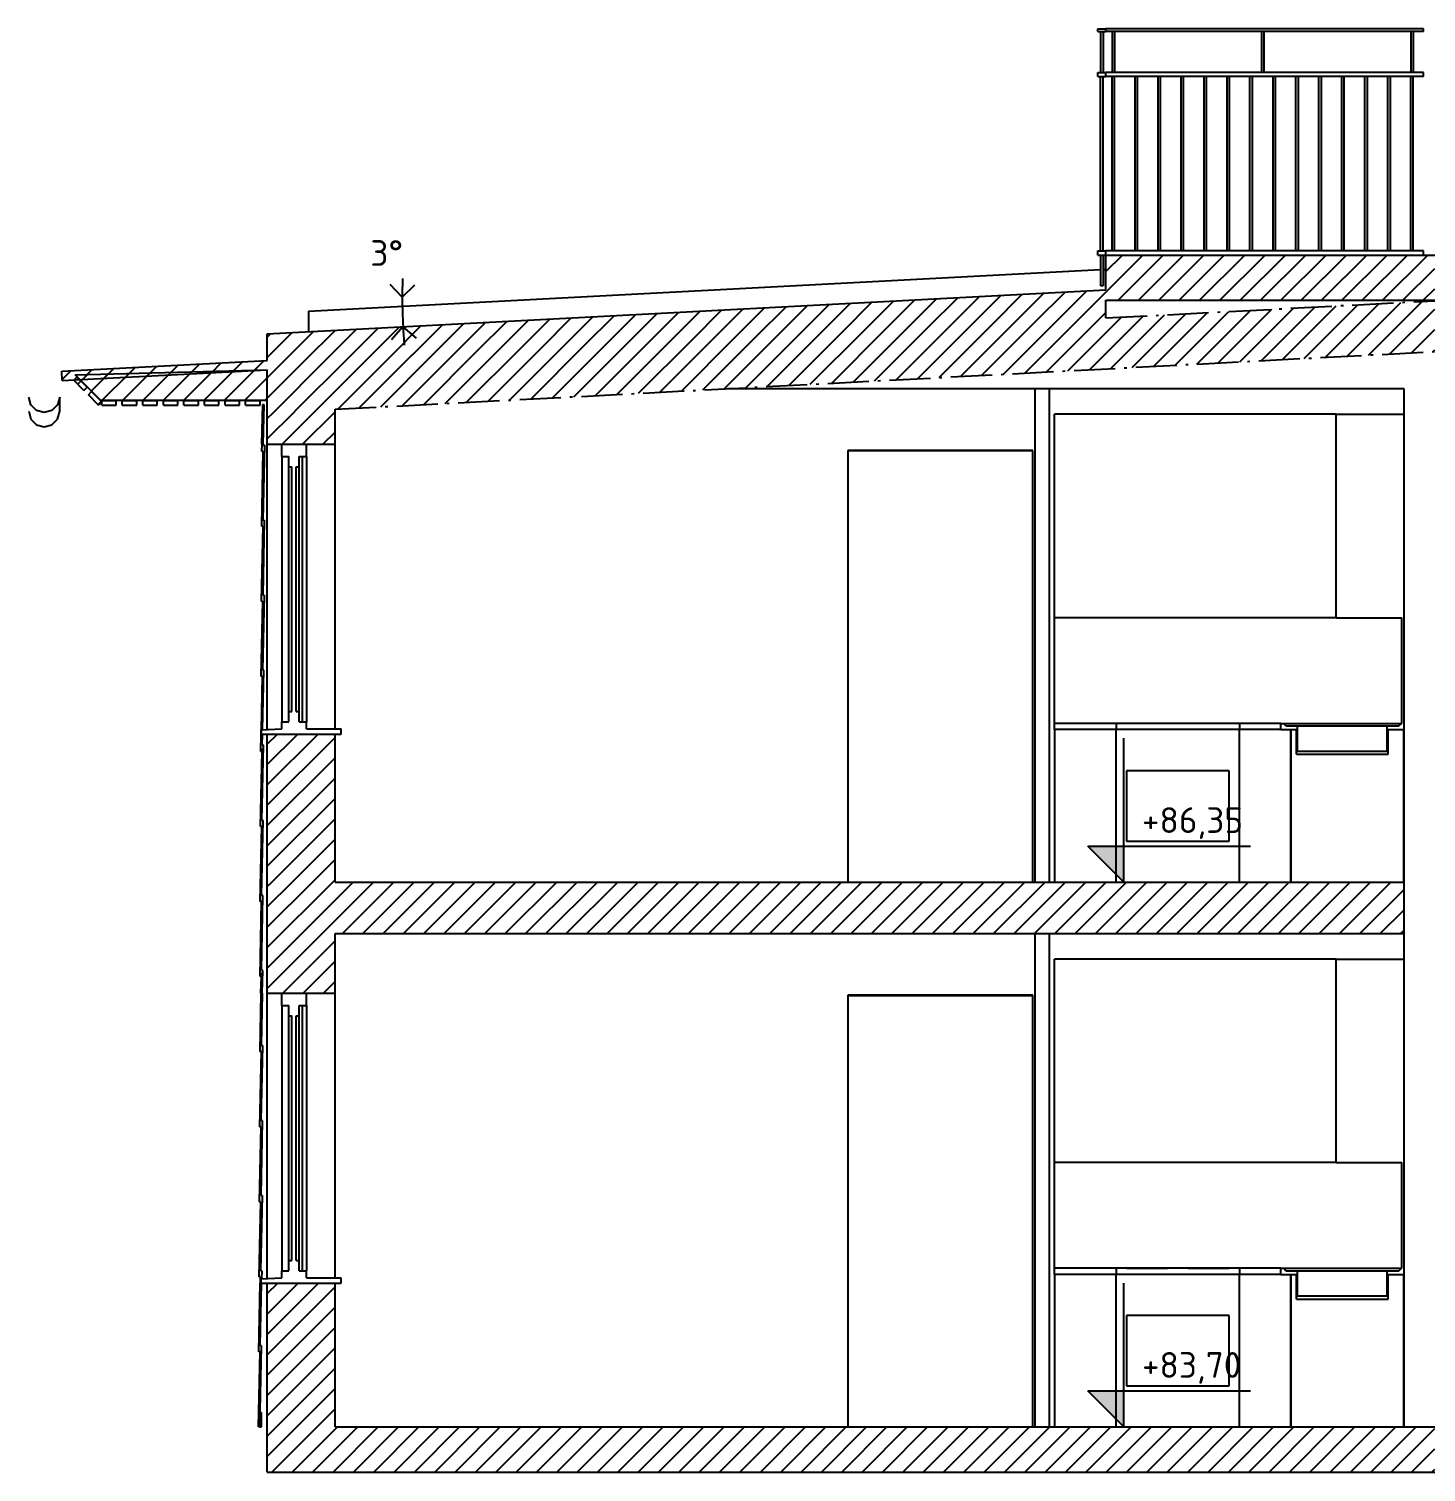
# Model space of a CAD drawing. Header units: millimetres. Extents: x 15 to 2176, y 3 to 641.
# Drawn here: x 15 to 150.9, y 30.1 to 170.5 of the extents above; entities that cross this region are included whole.
import ezdxf
from ezdxf.xclip import XClip

# ---------------------------------------------------------------- set-up
doc = ezdxf.new("R2010")
doc.units = ezdxf.units.MM
doc.header["$MEASUREMENT"] = 0
doc.header["$XCLIPFRAME"] = 0
doc.set_wipeout_variables(frame=1)
doc.linetypes.add('A_PSTRECK_4', pattern=[6, 4, -0.875, 0.25, -0.875])
doc.linetypes.add('Wipeout_Contour', pattern=[1000, 0, -1000])
for name, color, linetype in [('_Atmosfär- & Solljus', 7, 'Continuous'), ('A--------D3', 1, 'Continuous'), ('A--------P-', 7, 'Continuous'), ('A-01SB-----', 3, 'Continuous'), ('A-01SC-----', 7, 'Continuous'), ('A-01SC-----Ytterväggar2', 7, 'Continuous'), ('A-01SF-----', 7, 'Continuous'), ('A-01SG-----', 1, 'Continuous'), ('A-01SJ-----', 1, 'Continuous'), ('A-43E------', 1, 'A_PSTRECK_4'), ('A-45B------', 1, 'Continuous'), ('A-46---B---', 1, 'Continuous')]:
    doc.layers.add(name, color=color, linetype=linetype)
doc.styles.add('ISO', font='')
doc.styles.get('ISO').set_extended_font_data('ISOCPEUR')
pattern_1 = [(45, (421.7798, 92.4741), (-0.9899495, 0.9899495), [])]

# ---------------------------------------------------------------- blocks, each defined once
blk = doc.blocks.new('Drawing_1_1', base_point=(268.28, 329.56))
at = {"layer": 'A--------D3', "linetype": 'Continuous'}
for points in [[(121.53, 87.47), (121.53, 90.97), (118.03, 90.97)], [(121.53, 34.47), (121.53, 37.97), (118.03, 37.97)]]:
    blk.add_hatch(color=256, dxfattribs=at).paths.add_polyline_path(points)
at = {"layer": 'A-01SC-----', "linetype": 'Continuous'}
h = blk.add_hatch(dxfattribs=at)
h.set_pattern_fill('BRANDSÄKRARE_0001', color=256, style=0, pattern_type=2)
h.set_pattern_definition(pattern_1)
h.paths.add_polyline_path([(44.78, 130.07), (44.78, 133.47), (38.18, 133.13), (38.18, 130.07)])
h = blk.add_hatch(dxfattribs=at)
h.set_pattern_fill('BRANDSÄKRARE_0001', color=256, style=0, pattern_type=2)
h.set_pattern_definition(pattern_1)
h.paths.add_polyline_path([(44.78, 101.87), (38.18, 101.87), (38.18, 87.47), (44.78, 87.47)])
h = blk.add_hatch(dxfattribs=at)
h.set_pattern_fill('BRANDSÄKRARE_0001', color=256, style=0, pattern_type=2)
h.set_pattern_definition(pattern_1)
h.paths.add_polyline_path([(44.78, 76.67), (44.78, 87.47), (38.18, 87.47), (38.18, 76.67)])
h = blk.add_hatch(dxfattribs=at)
h.set_pattern_fill('BRANDSÄKRARE_0001', color=256, style=0, pattern_type=2)
h.set_pattern_definition(pattern_1)
h.paths.add_polyline_path([(44.78, 48.47), (38.18, 48.47), (38.18, 34.47), (44.78, 34.47)])
at = {"layer": 'A-01SC-----Ytterväggar2', "linetype": 'Continuous'}
h = blk.add_hatch(dxfattribs=at)
h.set_pattern_fill('BRANDSÄKRARE_0001', color=256, style=0, pattern_type=2)
h.set_pattern_definition(pattern_1)
h.paths.add_polyline_path([(37.73, 133.92), (37.65, 130.07), (37.78, 130.07), (37.86, 133.91)])
h = blk.add_hatch(dxfattribs=at)
h.set_pattern_fill('BRANDSÄKRARE_0001', color=256, style=0, pattern_type=2)
h.set_pattern_definition(pattern_1)
h.paths.add_polyline_path([(37.54, 100.19), (37.67, 100.19), (37.68, 100.79), (37.7, 101.87), (37.57, 101.87)])
h = blk.add_hatch(dxfattribs=at)
h.set_pattern_fill('BRANDSÄKRARE_0001', color=256, style=0, pattern_type=2)
h.set_pattern_definition(pattern_1)
h.paths.add_polyline_path([(37.51, 92.89), (37.64, 92.88), (37.66, 93.48), (37.81, 100.78), (37.68, 100.79), (37.67, 100.19)])
h = blk.add_hatch(dxfattribs=at)
h.set_pattern_fill('BRANDSÄKRARE_0001', color=256, style=0, pattern_type=2)
h.set_pattern_definition(pattern_1)
h.paths.add_polyline_path([(37.49, 85.59), (37.62, 85.58), (37.63, 86.18), (37.79, 93.48), (37.66, 93.48), (37.64, 92.88)])
h = blk.add_hatch(dxfattribs=at)
h.set_pattern_fill('BRANDSÄKRARE_0001', color=256, style=0, pattern_type=2)
h.set_pattern_definition(pattern_1)
h.paths.add_polyline_path([(37.62, 85.58), (37.47, 78.28), (37.6, 78.28), (37.61, 78.88), (37.76, 86.18), (37.63, 86.18)])
h = blk.add_hatch(dxfattribs=at)
h.set_pattern_fill('BRANDSÄKRARE_0001', color=256, style=0, pattern_type=2)
h.set_pattern_definition(pattern_1)
h.paths.add_polyline_path([(37.6, 78.28), (37.56, 76.67), (37.69, 76.67), (37.74, 78.88), (37.61, 78.88)])
h = blk.add_hatch(dxfattribs=at)
h.set_pattern_fill('BRANDSÄKRARE_0001', color=256, style=0, pattern_type=2)
h.set_pattern_definition(pattern_1)
h.paths.add_polyline_path([(37.35, 41.78), (37.48, 41.78), (37.49, 42.38), (37.62, 48.47), (37.49, 48.47)])
h = blk.add_hatch(dxfattribs=at)
h.set_pattern_fill('BRANDSÄKRARE_0001', color=256, style=0, pattern_type=2)
h.set_pattern_definition(pattern_1)
h.paths.add_polyline_path([(37.48, 41.78), (37.32, 34.48), (37.45, 34.48), (37.62, 42.37), (37.49, 42.38)])
h = blk.add_hatch(dxfattribs=at)
h.set_pattern_fill('BRANDSÄKRARE_0001', color=256, style=0, pattern_type=2)
h.set_pattern_definition(pattern_1)
h.paths.add_polyline_path([(37.62, 35.87), (37.49, 35.87), (37.49, 34.47), (37.62, 34.47)])
at = {"layer": 'A-01SF-----', "linetype": 'Continuous'}
h = blk.add_hatch(dxfattribs=at)
h.set_pattern_fill('BRANDSÄKRARE_0001', color=256, style=0, pattern_type=2)
h.set_pattern_definition(pattern_1)
h.paths.add_polyline_path([(148.78, 82.47), (148.78, 87.47), (44.78, 87.47), (44.78, 82.47)])
h = blk.add_hatch(dxfattribs=at)
h.set_pattern_fill('BRANDSÄKRARE_0001', color=256, style=0, pattern_type=2)
h.set_pattern_definition(pattern_1)
h.paths.add_polyline_path([(151.78, 30.07), (151.78, 34.47), (38.18, 34.47), (38.18, 30.07)])
at = {"layer": 'A-01SG-----', "linetype": 'Continuous'}
h = blk.add_hatch(dxfattribs=at)
h.set_pattern_fill('BRANDSÄKRARE_0001', color=256, style=0, pattern_type=2)
h.set_pattern_definition(pattern_1)
h.paths.add_polyline_path([(38.18, 140.8), (38.18, 138.07), (119.78, 142.35), (119.78, 145.08)])
h = blk.add_hatch(dxfattribs=at)
h.set_pattern_fill('BRANDSÄKRARE_0001', color=256, style=0, pattern_type=2)
h.set_pattern_definition(pattern_1)
h.paths.add_polyline_path([(18.18, 137.17), (18.23, 136.27), (38.18, 137.31), (38.18, 138.22)])
h = blk.add_hatch(dxfattribs=at)
h.set_pattern_fill('BRANDSÄKRARE_0001', color=256, style=0, pattern_type=2)
h.set_pattern_definition(pattern_1)
h.paths.add_polyline_path([(20.34, 135.3), (20.65, 135.61), (19.66, 136.6), (19.35, 136.29)])
h = blk.add_hatch(dxfattribs=at)
h.set_pattern_fill('BRANDSÄKRARE_0001', color=256, style=0, pattern_type=2)
h.set_pattern_definition(pattern_1)
h.paths.add_polyline_path([(38.18, 134.34), (38.18, 137.31), (19.47, 136.82), (21.95, 134.34)])
h = blk.add_hatch(dxfattribs=at)
h.set_pattern_fill('BRANDSÄKRARE_0001', color=256, style=0, pattern_type=2)
h.set_pattern_definition(pattern_1)
h.paths.add_polyline_path([(21.76, 133.88), (22.07, 134.2), (21.94, 134.32), (21.08, 135.19), (20.77, 134.87)])
h = blk.add_hatch(dxfattribs=at)
h.set_pattern_fill('BRANDSÄKRARE_0001', color=256, style=0, pattern_type=2)
h.set_pattern_definition(pattern_1)
h.paths.add_polyline_path([(23.47, 133.88), (23.47, 134.32), (22.07, 134.32), (22.07, 134.2), (22.07, 133.88)])
h = blk.add_hatch(dxfattribs=at)
h.set_pattern_fill('BRANDSÄKRARE_0001', color=256, style=0, pattern_type=2)
h.set_pattern_definition(pattern_1)
h.paths.add_polyline_path([(25.47, 133.88), (25.47, 134.32), (24.07, 134.32), (24.07, 133.88)])
h = blk.add_hatch(dxfattribs=at)
h.set_pattern_fill('BRANDSÄKRARE_0001', color=256, style=0, pattern_type=2)
h.set_pattern_definition(pattern_1)
h.paths.add_polyline_path([(27.47, 133.88), (27.47, 134.32), (26.07, 134.32), (26.07, 133.88)])
h = blk.add_hatch(dxfattribs=at)
h.set_pattern_fill('BRANDSÄKRARE_0001', color=256, style=0, pattern_type=2)
h.set_pattern_definition(pattern_1)
h.paths.add_polyline_path([(29.47, 133.88), (29.47, 134.32), (28.07, 134.32), (28.07, 133.88)])
h = blk.add_hatch(dxfattribs=at)
h.set_pattern_fill('BRANDSÄKRARE_0001', color=256, style=0, pattern_type=2)
h.set_pattern_definition(pattern_1)
h.paths.add_polyline_path([(31.47, 133.88), (31.47, 134.32), (30.07, 134.32), (30.07, 133.88)])
h = blk.add_hatch(dxfattribs=at)
h.set_pattern_fill('BRANDSÄKRARE_0001', color=256, style=0, pattern_type=2)
h.set_pattern_definition(pattern_1)
h.paths.add_polyline_path([(33.47, 133.88), (33.47, 134.32), (32.07, 134.32), (32.07, 133.88)])
h = blk.add_hatch(dxfattribs=at)
h.set_pattern_fill('BRANDSÄKRARE_0001', color=256, style=0, pattern_type=2)
h.set_pattern_definition(pattern_1)
h.paths.add_polyline_path([(35.47, 133.88), (35.47, 134.32), (34.07, 134.32), (34.07, 133.88)])
h = blk.add_hatch(dxfattribs=at)
h.set_pattern_fill('BRANDSÄKRARE_0001', color=256, style=0, pattern_type=2)
h.set_pattern_definition(pattern_1)
h.paths.add_polyline_path([(37.47, 133.88), (37.47, 134.32), (36.07, 134.32), (36.07, 133.88)])
at = {"layer": 'A-01SJ-----', "linetype": 'Continuous'}
h = blk.add_hatch(dxfattribs=at)
h.set_pattern_fill('BRANDSÄKRARE_0001', color=256, style=0, pattern_type=2)
h.set_pattern_definition(pattern_1)
h.paths.add_polyline_path([(151.78, 144.07), (151.78, 148.47), (119.78, 148.47), (119.78, 144.07)])
at = {"layer": 'A-43E------', "linetype": 'Continuous'}
h = blk.add_hatch(dxfattribs=at)
h.set_pattern_fill('BRANDSÄKRARE_0001', color=256, style=0, pattern_type=2)
h.set_pattern_definition(pattern_1)
h.paths.add_polyline_path([(151.78, 144.03), (38.18, 138.07), (38.18, 133.13), (151.78, 139.08)])
at = {"layer": '_Atmosfär- & Solljus'}
for p, q in [((51.3, 144.38), (50.12, 145.59)), ((51.3, 144.38), (52.52, 145.56)), ((51.38, 141.49), (50.26, 140.22)), ((51.38, 141.49), (52.65, 140.37))]:
    blk.add_line(p, q, dxfattribs=at)
for start, end in [(178.1307, 180), (180, 183), (183, 184.8693)]:
    blk.add_arc((106.48, 144.38), 55.17, start, end, dxfattribs=at)
at = {"layer": 'A--------D3'}
for p, q in [((121.53, 87.47), (121.53, 101.47)), ((121.53, 87.47), (118.03, 90.97)), ((118.03, 90.97), (121.53, 90.97)), ((121.53, 90.97), (133.84, 90.97)), ((121.53, 34.47), (121.53, 48.47)), ((121.53, 34.47), (118.03, 37.97)), ((118.03, 37.97), (121.53, 37.97)), ((121.53, 37.97), (133.84, 37.97))]:
    blk.add_line(p, q, dxfattribs=at)
at = {"layer": 'A-01SB-----'}
for p, q in [((112.86, 135.47), (82.94, 135.47)), ((114.26, 135.47), (112.86, 135.47)), ((112.86, 135.47), (112.86, 87.47)), ((148.78, 135.47), (114.26, 135.47)), ((114.26, 135.47), (114.26, 87.47)), ((148.78, 132.99), (148.78, 135.47)), ((112.66, 129.47), (94.66, 129.47)), ((94.66, 129.47), (94.66, 87.47)), ((94.68, 87.47), (94.68, 129.45)), ((94.68, 129.45), (112.64, 129.45)), ((112.64, 129.45), (112.64, 87.47)), ((112.66, 87.47), (112.66, 129.47)), ((112.86, 82.47), (112.86, 34.47)), ((114.26, 82.47), (114.26, 34.47)), ((148.78, 79.99), (148.78, 82.47)), ((112.66, 76.47), (94.66, 76.47)), ((94.66, 76.47), (94.66, 34.47)), ((94.68, 34.47), (94.68, 76.45)), ((94.68, 76.45), (112.64, 76.45)), ((112.64, 76.45), (112.64, 34.47)), ((112.66, 34.47), (112.66, 76.47))]:
    blk.add_line(p, q, dxfattribs=at)
at = {"layer": 'A-01SC-----'}
for p, q in [((44.78, 130.07), (44.78, 133.47)), ((38.18, 130.07), (38.18, 133.13)), ((38.18, 102.3), (38.18, 130.07)), ((38.18, 130.07), (44.78, 130.07)), ((39.58, 130.07), (40.98, 130.07)), ((40.98, 130.07), (41.98, 130.07)), ((44.78, 102.37), (44.78, 130.07)), ((37.58, 101.87), (37.58, 102.27)), ((37.7, 101.87), (39.58, 101.87)), ((38.18, 101.87), (44.78, 101.87)), ((38.18, 87.47), (38.18, 101.87)), ((39.58, 101.87), (40.98, 101.87)), ((40.98, 101.87), (41.98, 101.87)), ((41.98, 101.87), (45.38, 101.87)), ((44.78, 87.47), (44.78, 101.87)), ((45.38, 101.87), (45.38, 102.37)), ((38.18, 76.67), (38.18, 87.47)), ((44.78, 76.67), (44.78, 82.47)), ((38.18, 48.9), (38.18, 76.67)), ((38.18, 76.67), (44.78, 76.67)), ((39.58, 76.67), (40.98, 76.67)), ((40.98, 76.67), (41.98, 76.67)), ((44.78, 48.97), (44.78, 76.67)), ((37.58, 48.47), (37.58, 48.87)), ((37.62, 48.47), (39.58, 48.47)), ((38.18, 48.47), (44.78, 48.47)), ((38.18, 34.47), (38.18, 48.47)), ((39.58, 48.47), (40.98, 48.47)), ((40.98, 48.47), (41.98, 48.47)), ((41.98, 48.47), (45.38, 48.47)), ((44.78, 34.47), (44.78, 48.47)), ((45.38, 48.47), (45.38, 48.97))]:
    blk.add_line(p, q, dxfattribs=at)
at = {"layer": 'A-01SC-----Ytterväggar2'}
for p, q in [((37.65, 130.07), (37.73, 133.92)), ((37.86, 133.91), (37.73, 133.92)), ((37.78, 130.07), (37.86, 133.91)), ((37.76, 129.39), (37.61, 122.09)), ((37.65, 130.07), (37.63, 129.39)), ((37.76, 129.39), (37.63, 129.39)), ((37.65, 130.07), (37.78, 130.07)), ((37.9, 129.99), (37.75, 122.69)), ((37.78, 130.07), (37.77, 129.99)), ((37.9, 129.99), (37.77, 129.99)), ((37.88, 122.69), (37.73, 115.39)), ((37.88, 122.69), (37.75, 122.69)), ((37.74, 122.09), (37.58, 114.79)), ((37.74, 122.09), (37.61, 122.09)), ((37.86, 115.38), (37.7, 108.09)), ((37.86, 115.38), (37.73, 115.39)), ((37.71, 114.79), (37.56, 107.49)), ((37.71, 114.79), (37.58, 114.79)), ((37.69, 107.49), (37.56, 107.49)), ((37.69, 107.49), (37.58, 102.27)), ((37.83, 108.08), (37.7, 108.09)), ((37.71, 102.28), (37.83, 108.08)), ((37.54, 100.19), (37.57, 101.87)), ((37.58, 102.25), (37.57, 101.87)), ((37.57, 101.87), (37.58, 101.87)), ((37.68, 100.79), (37.7, 101.87)), ((37.51, 92.89), (37.67, 100.19)), ((37.67, 100.19), (37.54, 100.19)), ((37.66, 93.48), (37.81, 100.78)), ((37.81, 100.78), (37.68, 100.79)), ((37.49, 85.59), (37.64, 92.88)), ((37.64, 92.88), (37.51, 92.89)), ((37.63, 86.18), (37.79, 93.48)), ((37.79, 93.48), (37.66, 93.48)), ((37.61, 78.88), (37.76, 86.18)), ((37.76, 86.18), (37.63, 86.18)), ((37.47, 78.28), (37.62, 85.58)), ((37.62, 85.58), (37.49, 85.59)), ((37.74, 78.88), (37.61, 78.88)), ((37.69, 76.67), (37.74, 78.88)), ((37.6, 78.28), (37.47, 78.28)), ((37.56, 76.67), (37.6, 78.28)), ((37.56, 76.67), (37.44, 70.98)), ((37.56, 76.67), (37.69, 76.67)), ((37.69, 76.67), (37.58, 71.58)), ((37.57, 70.98), (37.42, 63.68)), ((37.57, 70.98), (37.44, 70.98)), ((37.71, 71.58), (37.56, 64.28)), ((37.71, 71.58), (37.58, 71.58)), ((37.55, 63.68), (37.39, 56.38)), ((37.55, 63.68), (37.42, 63.68)), ((37.69, 64.28), (37.54, 56.98)), ((37.69, 64.28), (37.56, 64.28)), ((37.52, 56.38), (37.37, 49.08)), ((37.52, 56.38), (37.39, 56.38)), ((37.67, 56.98), (37.51, 49.68)), ((37.67, 56.98), (37.54, 56.98)), ((37.64, 49.67), (37.51, 49.68)), ((37.64, 49.67), (37.63, 48.87)), ((37.35, 41.78), (37.49, 48.47)), ((37.5, 49.08), (37.37, 49.08)), ((37.5, 49.08), (37.49, 48.47)), ((37.49, 42.38), (37.62, 48.47)), ((37.49, 48.47), (37.58, 48.47)), ((37.45, 34.48), (37.62, 42.37)), ((37.62, 42.37), (37.49, 42.38)), ((37.32, 34.48), (37.48, 41.78)), ((37.48, 41.78), (37.35, 41.78)), ((37.49, 35.87), (37.62, 35.87)), ((37.49, 34.47), (37.49, 35.87)), ((37.62, 34.47), (37.62, 35.87)), ((37.45, 34.48), (37.32, 34.48)), ((37.49, 34.47), (37.62, 34.47))]:
    blk.add_line(p, q, dxfattribs=at)
at = {"layer": 'A-01SF-----'}
for p, q in [((44.78, 87.47), (148.78, 87.47)), ((148.78, 82.47), (148.78, 87.47)), ((44.78, 82.47), (148.78, 82.47)), ((38.18, 30.07), (38.18, 34.47)), ((44.78, 34.47), (151.78, 34.47)), ((38.18, 30.07), (151.78, 30.07))]:
    blk.add_line(p, q, dxfattribs=at)
at = {"layer": 'A-01SG-----'}
for p, q in [((38.18, 140.8), (119.78, 145.08)), ((119.78, 142.35), (119.78, 144.07)), ((38.18, 138.22), (38.18, 140.8)), ((18.18, 137.17), (38.18, 138.22)), ((18.23, 136.27), (18.18, 137.17)), ((18.23, 136.27), (38.18, 137.31)), ((19.35, 136.29), (19.66, 136.6)), ((20.34, 135.3), (19.35, 136.29)), ((19.47, 136.82), (38.18, 137.31)), ((21.95, 134.34), (19.47, 136.82)), ((20.65, 135.61), (19.66, 136.6)), ((38.18, 134.34), (38.18, 137.31)), ((20.34, 135.3), (20.65, 135.61)), ((20.77, 134.87), (21.08, 135.19)), ((21.76, 133.88), (20.77, 134.87)), ((21.94, 134.32), (21.08, 135.19)), ((21.76, 133.88), (22.07, 134.2)), ((22.07, 134.2), (21.94, 134.32)), ((21.95, 134.34), (38.18, 134.34)), ((22.07, 134.32), (23.47, 134.32)), ((22.07, 134.2), (22.07, 134.32)), ((22.07, 133.88), (22.07, 134.2)), ((22.07, 133.88), (23.47, 133.88)), ((23.47, 133.88), (23.47, 134.32)), ((24.07, 134.32), (25.47, 134.32)), ((24.07, 133.88), (24.07, 134.32)), ((24.07, 133.88), (25.47, 133.88)), ((25.47, 133.88), (25.47, 134.32)), ((26.07, 134.32), (27.47, 134.32)), ((26.07, 133.88), (26.07, 134.32)), ((26.07, 133.88), (27.47, 133.88)), ((27.47, 133.88), (27.47, 134.32)), ((28.07, 134.32), (29.47, 134.32)), ((28.07, 133.88), (28.07, 134.32)), ((28.07, 133.88), (29.47, 133.88)), ((29.47, 133.88), (29.47, 134.32)), ((30.07, 134.32), (31.47, 134.32)), ((30.07, 133.88), (30.07, 134.32)), ((30.07, 133.88), (31.47, 133.88)), ((31.47, 133.88), (31.47, 134.32)), ((32.07, 134.32), (33.47, 134.32)), ((32.07, 133.88), (32.07, 134.32)), ((32.07, 133.88), (33.47, 133.88)), ((33.47, 133.88), (33.47, 134.32)), ((34.07, 134.32), (35.47, 134.32)), ((34.07, 133.88), (34.07, 134.32)), ((34.07, 133.88), (35.47, 133.88)), ((35.47, 133.88), (35.47, 134.32)), ((36.07, 134.32), (37.47, 134.32)), ((36.07, 133.88), (36.07, 134.32)), ((36.07, 133.88), (37.47, 133.88)), ((37.47, 133.88), (37.47, 134.32))]:
    blk.add_line(p, q, dxfattribs=at)
at = {"layer": 'A-01SJ-----'}
for p, q in [((118.98, 170.47), (119.78, 170.47)), ((118.98, 170.23), (118.98, 170.47)), ((118.98, 170.23), (119.78, 170.23)), ((119.26, 170.23), (119.26, 166.23)), ((119.5, 170.23), (119.5, 166.23)), ((119.78, 170.23), (119.78, 170.47)), ((150.68, 170.47), (119.78, 170.47)), ((150.68, 170.23), (119.78, 170.23)), ((120.38, 170.23), (120.38, 166.23)), ((120.62, 170.23), (120.62, 166.23)), ((134.91, 170.23), (134.91, 166.23)), ((135.15, 170.23), (135.15, 166.23)), ((149.44, 170.23), (149.44, 166.23)), ((149.68, 170.23), (149.68, 166.23)), ((150.68, 170.23), (150.68, 170.47)), ((118.98, 166.23), (119.78, 166.23)), ((118.98, 165.83), (118.98, 166.23)), ((118.98, 165.83), (119.78, 165.83)), ((119.26, 148.87), (119.26, 165.83)), ((119.5, 148.87), (119.5, 165.83)), ((119.78, 165.83), (119.78, 166.23)), ((150.68, 166.23), (119.78, 166.23)), ((150.68, 165.83), (119.78, 165.83)), ((120.38, 148.87), (120.38, 165.83)), ((120.62, 148.87), (120.62, 165.83)), ((122.61, 148.87), (122.61, 165.83)), ((122.85, 148.87), (122.85, 165.83)), ((124.85, 148.87), (124.85, 165.83)), ((125.09, 148.87), (125.09, 165.83)), ((127.08, 148.87), (127.08, 165.83)), ((127.32, 148.87), (127.32, 165.83)), ((129.32, 148.87), (129.32, 165.83)), ((129.56, 148.87), (129.56, 165.83)), ((131.56, 148.87), (131.56, 165.83)), ((131.8, 148.87), (131.8, 165.83)), ((133.79, 148.87), (133.79, 165.83)), ((134.03, 148.87), (134.03, 165.83)), ((136.03, 148.87), (136.03, 165.83)), ((136.27, 148.87), (136.27, 165.83)), ((138.26, 148.87), (138.26, 165.83)), ((138.5, 148.87), (138.5, 165.83)), ((140.5, 148.87), (140.5, 165.83)), ((140.74, 148.87), (140.74, 165.83)), ((142.73, 148.87), (142.73, 165.83)), ((142.97, 148.87), (142.97, 165.83)), ((144.97, 148.87), (144.97, 165.83)), ((145.21, 148.87), (145.21, 165.83)), ((147.21, 148.87), (147.21, 165.83)), ((147.45, 148.87), (147.45, 165.83)), ((149.44, 148.87), (149.44, 165.83)), ((149.68, 148.87), (149.68, 165.83)), ((150.68, 165.83), (150.68, 166.23)), ((118.98, 148.87), (119.78, 148.87)), ((118.98, 148.47), (118.98, 148.87)), ((119.78, 148.47), (119.78, 148.87)), ((150.68, 148.87), (119.78, 148.87)), ((150.68, 148.47), (150.68, 148.87)), ((118.98, 148.47), (119.78, 148.47)), ((119.26, 148.47), (119.26, 145.47)), ((119.5, 148.47), (119.5, 145.47)), ((119.78, 148.47), (151.78, 148.47)), ((119.78, 145.08), (119.78, 148.47)), ((119.5, 145.47), (119.26, 145.47)), ((119.78, 144.07), (151.78, 144.07))]:
    blk.add_line(p, q, dxfattribs=at)
at = {"layer": 'A-43E------'}
for p, q in [((119.78, 142.35), (151.78, 144.03)), ((44.78, 133.47), (151.78, 139.08)), ((38.18, 133.13), (38.18, 137.31))]:
    blk.add_line(p, q, dxfattribs=at)
at = {"layer": 'A-45B------'}
for p, q in [((42.18, 143.01), (119.26, 147.05)), ((119.5, 147.06), (119.78, 147.08)), ((42.18, 143.01), (42.18, 141.01)), ((15.18, 133.89), (14.98, 134.64)), ((15.73, 133.35), (15.18, 133.89)), ((17.78, 133.89), (17.23, 133.35)), ((17.98, 134.64), (17.78, 133.89)), ((17.98, 133.27), (17.98, 134.64)), ((14.98, 133.27), (15.18, 132.52)), ((15.18, 132.52), (15.73, 131.97)), ((16.48, 133.14), (15.73, 133.35)), ((17.23, 133.35), (16.48, 133.14)), ((17.23, 131.97), (17.78, 132.52)), ((17.78, 132.52), (17.98, 133.27)), ((15.73, 131.97), (16.48, 131.77)), ((16.48, 131.77), (17.23, 131.97))]:
    blk.add_line(p, q, dxfattribs=at)
at = {"layer": 'A-46---B---'}
for p, q in [((142.18, 132.99), (114.78, 132.99)), ((114.78, 113.19), (114.78, 132.99)), ((142.18, 132.99), (148.78, 132.99)), ((142.18, 113.19), (142.18, 132.99)), ((148.78, 113.19), (148.78, 132.99)), ((114.78, 102.91), (114.78, 113.19)), ((142.18, 113.19), (114.78, 113.19)), ((142.18, 113.19), (148.58, 113.19)), ((148.58, 102.91), (148.58, 113.19)), ((148.78, 102.91), (148.78, 113.19)), ((114.78, 102.31), (114.78, 102.91)), ((136.78, 102.91), (114.78, 102.91)), ((120.78, 102.91), (120.78, 102.31)), ((121.78, 102.93), (121.81, 102.93)), ((121.81, 102.93), (121.9, 102.93)), ((121.9, 102.93), (122.05, 102.93)), ((122.05, 102.93), (122.25, 102.93)), ((122.25, 102.93), (122.28, 102.93)), ((122.28, 102.93), (122.3, 102.93)), ((122.3, 102.93), (122.37, 102.93)), ((122.37, 102.93), (122.48, 102.93)), ((122.48, 102.93), (122.63, 102.93)), ((122.63, 102.93), (122.82, 102.93)), ((122.82, 102.93), (123.03, 102.93)), ((123.03, 102.93), (123.27, 102.93)), ((123.27, 102.93), (123.52, 102.93)), ((123.52, 102.93), (123.78, 102.93)), ((123.78, 102.93), (124.04, 102.93)), ((124.04, 102.93), (124.29, 102.93)), ((124.29, 102.93), (124.53, 102.93)), ((124.53, 102.93), (124.74, 102.93)), ((124.74, 102.93), (124.93, 102.93)), ((124.93, 102.93), (125.08, 102.93)), ((125.08, 102.93), (125.19, 102.93)), ((125.19, 102.93), (125.26, 102.93)), ((125.26, 102.93), (125.28, 102.93)), ((125.28, 102.93), (125.31, 102.93)), ((125.31, 102.93), (125.51, 102.93)), ((125.51, 102.93), (125.66, 102.93)), ((125.66, 102.93), (125.75, 102.93)), ((125.75, 102.93), (125.78, 102.93)), ((127.78, 102.93), (127.81, 102.93)), ((127.81, 102.93), (127.9, 102.93)), ((127.9, 102.93), (128.05, 102.93)), ((128.05, 102.93), (128.25, 102.93)), ((128.25, 102.93), (128.49, 102.93)), ((128.49, 102.93), (128.78, 102.93)), ((128.78, 102.93), (129.1, 102.93)), ((129.1, 102.93), (129.43, 102.93)), ((129.43, 102.93), (129.78, 102.93)), ((129.78, 102.93), (130.13, 102.93)), ((130.13, 102.93), (130.46, 102.93)), ((130.46, 102.93), (130.78, 102.93)), ((130.78, 102.93), (131.07, 102.93)), ((131.07, 102.93), (131.31, 102.93)), ((131.31, 102.93), (131.51, 102.93)), ((131.51, 102.93), (131.66, 102.93)), ((131.66, 102.93), (131.75, 102.93)), ((131.75, 102.93), (131.78, 102.93)), ((132.78, 102.91), (132.78, 102.31)), ((136.78, 102.91), (137.04, 102.91)), ((136.78, 102.31), (136.78, 102.91)), ((137.04, 102.91), (137.23, 102.91)), ((137.28, 102.67), (137.04, 102.91)), ((137.23, 102.91), (137.74, 102.91)), ((137.28, 102.67), (138.42, 102.67)), ((137.74, 102.91), (138.44, 102.91)), ((138.42, 102.67), (138.61, 102.67)), ((138.42, 102.31), (138.42, 102.67)), ((138.44, 102.91), (147.12, 102.91)), ((138.61, 102.67), (139.12, 102.67)), ((139.12, 102.67), (139.82, 102.67)), ((139.82, 102.67), (145.74, 102.67)), ((145.74, 102.67), (146.44, 102.67)), ((146.44, 102.67), (146.95, 102.67)), ((146.95, 102.67), (147.14, 102.67)), ((147.12, 102.91), (147.82, 102.91)), ((147.14, 102.67), (148.28, 102.67)), ((147.14, 102.31), (147.14, 102.67)), ((147.82, 102.91), (148.33, 102.91)), ((148.28, 102.67), (148.52, 102.91)), ((148.33, 102.91), (148.52, 102.91)), ((148.52, 102.91), (148.58, 102.91)), ((148.78, 102.31), (148.78, 102.91)), ((136.78, 102.31), (114.78, 102.31)), ((114.78, 102.31), (114.78, 87.47)), ((120.78, 87.47), (120.78, 102.31)), ((132.78, 87.47), (132.78, 102.31)), ((136.78, 102.31), (137.78, 102.31)), ((137.78, 87.47), (137.78, 102.31)), ((137.8, 102.31), (138.32, 102.31)), ((137.8, 87.47), (137.8, 102.31)), ((138.32, 100.21), (138.32, 102.31)), ((138.42, 100.21), (138.42, 102.31)), ((147.14, 100.21), (147.14, 102.31)), ((147.24, 102.31), (148.76, 102.31)), ((147.24, 100.21), (147.24, 102.31)), ((148.76, 87.47), (148.76, 102.31)), ((148.78, 87.47), (148.78, 102.31)), ((138.32, 99.91), (138.32, 100.21)), ((138.32, 99.91), (147.24, 99.91)), ((138.42, 100.21), (147.14, 100.21)), ((147.24, 99.91), (147.24, 100.21)), ((131.78, 98.31), (121.78, 98.31)), ((121.78, 98.31), (121.78, 91.47)), ((131.78, 91.47), (131.78, 98.31)), ((121.78, 91.47), (131.78, 91.47)), ((137.78, 87.47), (137.8, 87.47)), ((148.76, 87.47), (148.78, 87.47)), ((142.18, 79.99), (114.78, 79.99)), ((114.78, 60.19), (114.78, 79.99)), ((142.18, 79.99), (148.78, 79.99)), ((142.18, 60.19), (142.18, 79.99)), ((148.78, 60.19), (148.78, 79.99)), ((114.78, 49.91), (114.78, 60.19)), ((142.18, 60.19), (114.78, 60.19)), ((142.18, 60.19), (148.58, 60.19)), ((148.58, 49.91), (148.58, 60.19)), ((148.78, 49.91), (148.78, 60.19)), ((114.78, 49.31), (114.78, 49.91)), ((136.78, 49.91), (114.78, 49.91)), ((136.78, 49.31), (114.78, 49.31)), ((114.78, 49.31), (114.78, 34.47)), ((120.78, 49.91), (120.78, 49.31)), ((120.78, 34.47), (120.78, 49.31)), ((121.78, 49.93), (121.81, 49.93)), ((121.81, 49.93), (121.9, 49.93)), ((121.9, 49.93), (122.05, 49.93)), ((122.05, 49.93), (122.25, 49.93)), ((122.25, 49.93), (122.28, 49.93)), ((122.28, 49.93), (122.3, 49.93)), ((122.3, 49.93), (122.37, 49.93)), ((122.37, 49.93), (122.48, 49.93)), ((122.48, 49.93), (122.63, 49.93)), ((122.63, 49.93), (122.82, 49.93)), ((122.82, 49.93), (123.03, 49.93)), ((123.03, 49.93), (123.27, 49.93)), ((123.27, 49.93), (123.52, 49.93)), ((123.52, 49.93), (123.78, 49.93)), ((123.78, 49.93), (124.04, 49.93)), ((124.04, 49.93), (124.29, 49.93)), ((124.29, 49.93), (124.53, 49.93)), ((124.53, 49.93), (124.74, 49.93)), ((124.74, 49.93), (124.93, 49.93)), ((124.93, 49.93), (125.08, 49.93)), ((125.08, 49.93), (125.19, 49.93)), ((125.19, 49.93), (125.26, 49.93)), ((125.26, 49.93), (125.28, 49.93)), ((125.28, 49.93), (125.31, 49.93)), ((125.31, 49.93), (125.51, 49.93)), ((125.51, 49.93), (125.66, 49.93)), ((125.66, 49.93), (125.75, 49.93)), ((125.75, 49.93), (125.78, 49.93)), ((127.78, 49.93), (127.81, 49.93)), ((127.81, 49.93), (127.9, 49.93)), ((127.9, 49.93), (128.05, 49.93)), ((128.05, 49.93), (128.25, 49.93)), ((128.25, 49.93), (128.49, 49.93)), ((128.49, 49.93), (128.78, 49.93)), ((128.78, 49.93), (129.1, 49.93)), ((129.1, 49.93), (129.43, 49.93)), ((129.43, 49.93), (129.78, 49.93)), ((129.78, 49.93), (130.13, 49.93)), ((130.13, 49.93), (130.46, 49.93)), ((130.46, 49.93), (130.78, 49.93)), ((130.78, 49.93), (131.07, 49.93)), ((131.07, 49.93), (131.31, 49.93)), ((131.31, 49.93), (131.51, 49.93)), ((131.51, 49.93), (131.66, 49.93)), ((131.66, 49.93), (131.75, 49.93)), ((131.75, 49.93), (131.78, 49.93)), ((132.78, 49.91), (132.78, 49.31)), ((132.78, 34.47), (132.78, 49.31)), ((136.78, 49.91), (137.04, 49.91)), ((136.78, 49.31), (136.78, 49.91)), ((136.78, 49.31), (137.78, 49.31)), ((137.04, 49.91), (137.23, 49.91)), ((137.28, 49.67), (137.04, 49.91)), ((137.23, 49.91), (137.74, 49.91)), ((137.28, 49.67), (138.42, 49.67)), ((137.74, 49.91), (138.44, 49.91)), ((137.78, 34.47), (137.78, 49.31)), ((137.8, 34.47), (137.8, 49.31)), ((137.8, 49.31), (138.32, 49.31)), ((138.32, 47.21), (138.32, 49.31)), ((138.42, 49.67), (138.61, 49.67)), ((138.42, 49.31), (138.42, 49.67)), ((138.42, 47.21), (138.42, 49.31)), ((138.44, 49.91), (147.12, 49.91)), ((138.61, 49.67), (139.12, 49.67)), ((139.12, 49.67), (139.82, 49.67)), ((139.82, 49.67), (145.74, 49.67)), ((145.74, 49.67), (146.44, 49.67)), ((146.44, 49.67), (146.95, 49.67)), ((146.95, 49.67), (147.14, 49.67)), ((147.12, 49.91), (147.82, 49.91)), ((147.14, 49.67), (148.28, 49.67)), ((147.14, 49.31), (147.14, 49.67)), ((147.14, 47.21), (147.14, 49.31)), ((147.24, 49.31), (148.76, 49.31)), ((147.24, 47.21), (147.24, 49.31)), ((147.82, 49.91), (148.33, 49.91)), ((148.28, 49.67), (148.52, 49.91)), ((148.33, 49.91), (148.52, 49.91)), ((148.52, 49.91), (148.58, 49.91)), ((148.76, 34.47), (148.76, 49.31)), ((148.78, 49.31), (148.78, 49.91)), ((148.78, 34.47), (148.78, 49.31)), ((138.32, 46.91), (138.32, 47.21)), ((138.32, 46.91), (147.24, 46.91)), ((138.42, 47.21), (147.14, 47.21)), ((147.24, 46.91), (147.24, 47.21)), ((131.78, 45.31), (121.78, 45.31)), ((121.78, 45.31), (121.78, 38.47)), ((131.78, 38.47), (131.78, 45.31)), ((121.78, 38.47), (131.78, 38.47)), ((137.78, 34.47), (137.8, 34.47)), ((148.76, 34.47), (148.78, 34.47))]:
    blk.add_line(p, q, dxfattribs=at)
at = {"layer": '_Atmosfär- & Solljus', "insert": (48.2, 147.42), "char_height": 2.5, "attachment_point": 7, "style": 'ISO'}
blk.add_mtext('\\A1;{\\fISOCPEUR|b0|i0|c0|p34;3°}', dxfattribs=at)
at = {"layer": 'A--------D3', "char_height": 2.5, "attachment_point": 7, "style": 'ISO'}
for s, insert in [('\\A1;{\\fISOCPEUR|b0|i0|c0|p34;+86,35}', (123.28, 91.67)), ('\\A1;{\\fISOCPEUR|b0|i0|c0|p34;+83,70}', (123.28, 38.67))]:
    blk.add_mtext(s, dxfattribs=dict(at, insert=insert))
at = {"linetype": 'Wipeout_Contour', "ltscale": 538.785587}
blk.add_wipeout([(40.28, 128.87), (40.28, 127.87), (41.28, 127.87), (41.28, 128.87)], dxfattribs=at).dxf.layer = 'A-01SC-----'
at = {"linetype": 'Wipeout_Contour', "ltscale": 445.255004}
blk.add_wipeout([(40.28, 103.07), (41.28, 103.07), (41.28, 104.07), (40.28, 104.07)], dxfattribs=at).dxf.layer = 'A-01SC-----'
at = {"linetype": 'Wipeout_Contour', "ltscale": 341.389942}
blk.add_wipeout([(40.28, 75.47), (40.28, 74.47), (41.28, 74.47), (41.28, 75.47)], dxfattribs=at).dxf.layer = 'A-01SC-----'
at = {"linetype": 'Wipeout_Contour', "ltscale": 258.625529}
blk.add_wipeout([(40.28, 49.67), (41.28, 49.67), (41.28, 50.67), (40.28, 50.67)], dxfattribs=at).dxf.layer = 'A-01SC-----'
at = {"layer": 'A-01SC-----'}
for p, q in [((39.58, 128.87), (39.58, 130.07)), ((41.98, 128.87), (41.98, 130.07)), ((39.58, 128.87), (39.58, 103.07)), ((39.58, 128.87), (40.28, 128.87)), ((40.28, 127.87), (40.28, 128.87)), ((40.28, 104.07), (40.28, 127.87)), ((40.28, 127.87), (40.58, 127.87)), ((40.58, 104.07), (40.58, 127.87)), ((40.98, 127.87), (41.28, 127.87)), ((40.98, 104.07), (40.98, 127.87)), ((41.28, 128.87), (41.98, 128.87)), ((41.28, 127.87), (41.28, 128.87)), ((41.28, 104.07), (41.28, 127.87)), ((41.58, 128.87), (41.58, 103.07)), ((41.98, 128.87), (41.98, 103.07)), ((40.28, 104.07), (40.58, 104.07)), ((40.28, 103.07), (40.28, 104.07)), ((40.98, 104.07), (41.28, 104.07)), ((41.28, 103.07), (41.28, 104.07)), ((39.58, 103.07), (40.28, 103.07)), ((39.58, 102.37), (39.58, 103.07)), ((41.28, 103.07), (41.98, 103.07)), ((41.98, 102.37), (41.98, 103.07)), ((37.58, 102.27), (39.58, 102.37)), ((41.98, 102.37), (45.38, 102.37)), ((39.58, 75.47), (39.58, 76.67)), ((41.98, 75.47), (41.98, 76.67)), ((39.58, 75.47), (39.58, 49.67)), ((39.58, 75.47), (40.28, 75.47)), ((40.28, 74.47), (40.28, 75.47)), ((40.28, 50.67), (40.28, 74.47)), ((40.28, 74.47), (40.58, 74.47)), ((40.58, 50.67), (40.58, 74.47)), ((40.98, 50.67), (40.98, 74.47)), ((40.98, 74.47), (41.28, 74.47)), ((41.28, 75.47), (41.98, 75.47)), ((41.28, 74.47), (41.28, 75.47)), ((41.28, 50.67), (41.28, 74.47)), ((41.58, 75.47), (41.58, 49.67)), ((41.98, 75.47), (41.98, 49.67)), ((40.28, 50.67), (40.58, 50.67)), ((40.28, 49.67), (40.28, 50.67)), ((40.98, 50.67), (41.28, 50.67)), ((41.28, 49.67), (41.28, 50.67)), ((39.58, 49.67), (40.28, 49.67)), ((39.58, 48.97), (39.58, 49.67)), ((41.28, 49.67), (41.98, 49.67)), ((41.98, 48.97), (41.98, 49.67)), ((37.58, 48.87), (39.58, 48.97)), ((41.98, 48.97), (45.38, 48.97))]:
    blk.add_line(p, q, dxfattribs=at)

msp = doc.modelspace()

# ---------------------------------------------------------------- block references
at = {"layer": 'A--------P-'}
ref = msp.add_blockref('Drawing_1_1', (268.28, 329.56), dxfattribs=at)
XClip(ref).set_block_clipping_path([(14.9798483411, 18.4741086751), (521.5845035658, 640.6436337123)])

doc.saveas('drawing.dxf')
